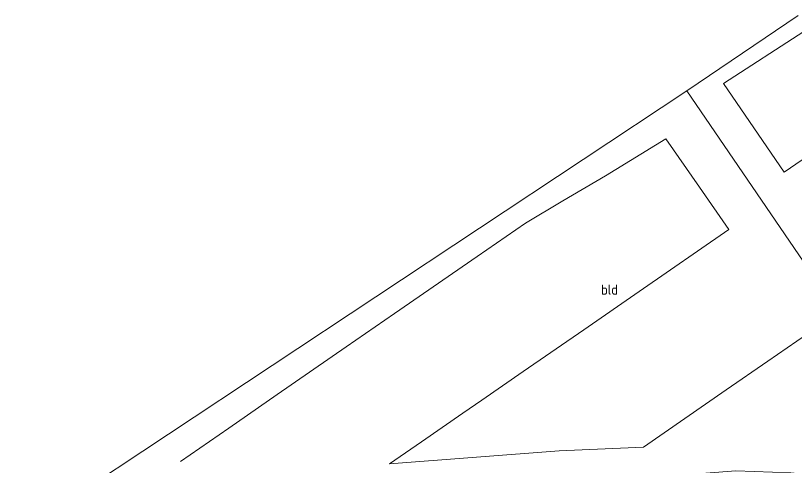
# Model space of a CAD drawing. Extents: x 253736 to 255979, y 477184 to 479215.
# Drawn here: x 254603 to 254798.5, y 478125.2 to 478238.3 of the extents above; entities that cross this region are included whole.
import ezdxf
from ezdxf.enums import TextEntityAlignment as Align

# ---------------------------------------------------------------- set-up
doc = ezdxf.new("R2010")
doc.units = 0
for name, color, linetype, lineweight in [('kd-bs-opnamedtmgrens', 8, 'Continuous', 18), ('og-b5-grond_ingericht', 8, 'Continuous', 18), ('og-bs-hoogtelijn', 8, 'Continuous', 18), ('og-bs-hulpgeometrie', 8, 'Continuous', 18)]:
    doc.layers.add(name, color=color, linetype=linetype, lineweight=lineweight)
doc.styles.add('rtw_iso', font='isocp.shx')

# ---------------------------------------------------------------- blocks, each defined once
blk = doc.blocks.new('dtbattr-r')
at = {"style": 'rtw_iso'}
blk.add_attdef('TAG', text='', height=2.5, dxfattribs=at).set_placement((0, 0), align=Align.MIDDLE_CENTER)
blk = doc.blocks.new('Deel_d28hz')
at = {"layer": 'kd-bs-opnamedtmgrens'}
for points in [[(254798.914, 478238.344, 23.185), (254771.01, 478219.519, 23.348)], [(254459.773, 478014.291, 23.617), (254473.694, 478023.858, 23.521), (254474.494, 478022.519, 23.575), (254486.885, 478029.783, 23.386), (254485.597, 478032.002, 23.386), (254491.204, 478035.853, 23.418), (254539.263, 478066.966, 23.326), (254596.839, 478104.309, 22.243), (254608.075, 478111.656, 22.54), (254615.269, 478116.36, 23.476), (254771.01, 478219.519, 23.348)]]:
    blk.add_polyline3d(points, dxfattribs=at)
at = {"layer": 'og-b5-grond_ingericht'}
blk.add_polyline3d([(254837.527, 478122.084, 25.219), (254771.01, 478219.519, 23.348), (254798.914, 478238.344, 23.185)], dxfattribs=at)
blk.add_polyline3d([(254837.527, 478122.084, 25.219), (254815.37, 478122.111, 24.727), (254797.093, 478123.831, 24.679), (254783.327, 478124.303, 24.697), (254767.182, 478123.114, 24.562), (254755.695, 478122.586, 24.487), (254729.266, 478121.7, 24.337), (254712.637, 478120.924, 24.109), (254694.339, 478119.206, 23.986), (254674.937, 478118.014, 23.89), (254654.239, 478117.062, 23.716), (254630.423, 478115.944, 23.587), (254615.269, 478116.36, 23.476), (254771.01, 478219.519, 23.348)], close=True, dxfattribs=at)
at = {"layer": 'og-bs-hoogtelijn'}
for points in [[(254923.368, 478145.971, 25.282), (254904.627, 478133.177, 25.165), (254866.268, 478130.282, 25.363), (254902.354, 478154.915, 25.066), (254871.634, 478171.592, 24.463), (254834.891, 478146.507, 25.393), (254816.8, 478173.005, 24.451), (254825.471, 478178.925, 24.316), (254837.612, 478187.214, 23.374), (254856.69, 478200.239, 23.08), (254817.966, 478214.551, 23.191), (254795.419, 478199.158, 23.26), (254780.263, 478221.358, 23.371), (254800.361, 478234.378, 23.32)], [(254644.243, 478126.689, 23.923), (254656.338, 478135.044, 24.19), (254668.458, 478143.415, 24.391), (254685.736, 478155.351, 24.61), (254697.856, 478163.722, 24.607), (254718.59, 478178.044, 24.322), (254730.686, 478186.399, 23.947), (254740.027, 478191.918, 23.698), (254750.71, 478198.179, 23.245), (254765.826, 478207.487, 23.071), (254774.187, 478195.393, 23.497), (254781.542, 478184.744, 24.013), (254759.085, 478169.232, 24.841), (254745.262, 478159.684, 24.898), (254730.082, 478149.198, 24.934), (254719.715, 478142.037, 24.817), (254714.985, 478138.77, 24.661), (254704.618, 478131.609, 24.304), (254696.633, 478126.093, 24.028), (254739.04, 478129.368, 24.304), (254760.191, 478130.279, 24.472), (254770.558, 478137.44, 24.814), (254780.926, 478144.602, 25.024), (254791.293, 478151.763, 25.06), (254803.388, 478160.117, 24.967)]]:
    blk.add_polyline3d(points, dxfattribs=at)
at = {"layer": 'og-bs-hulpgeometrie'}
blk.add_polyline3d([(254771.01, 478219.519, 23.348), (254837.527, 478122.084, 25.219), (254841.484, 478116.288, 23.914), (254860.155, 478088.939, 24.265), (254864.426, 478082.682, 23.962), (254872.164, 478071.348, 23.812), (254872.906, 478070.261, 22.789), (254873.423, 478069.503, 22.789), (254873.956, 478068.723, 23.71)], dxfattribs=at)
at = {"layer": 'og-b5-grond_ingericht'}
ref = blk.add_blockref('dtbattr-r', (254749.59375, 478167.71875, 24.269267), dxfattribs=at)
ref.add_attrib('TAG', 'bld', dxfattribs={"layer": '0', "height": 2.5, "style": 'rtw_iso'}).set_placement((254749.59375, 478167.71875, 24.269267), align=Align.BOTTOM_LEFT)

msp = doc.modelspace()

# ---------------------------------------------------------------- block references
at = {"linetype": 'ByBlock'}
msp.add_blockref('Deel_d28hz', (0, 0), dxfattribs=at)
msp.add_blockref('Deel_d28hz', (0, 0), dxfattribs=at)

doc.saveas('drawing.dxf')
